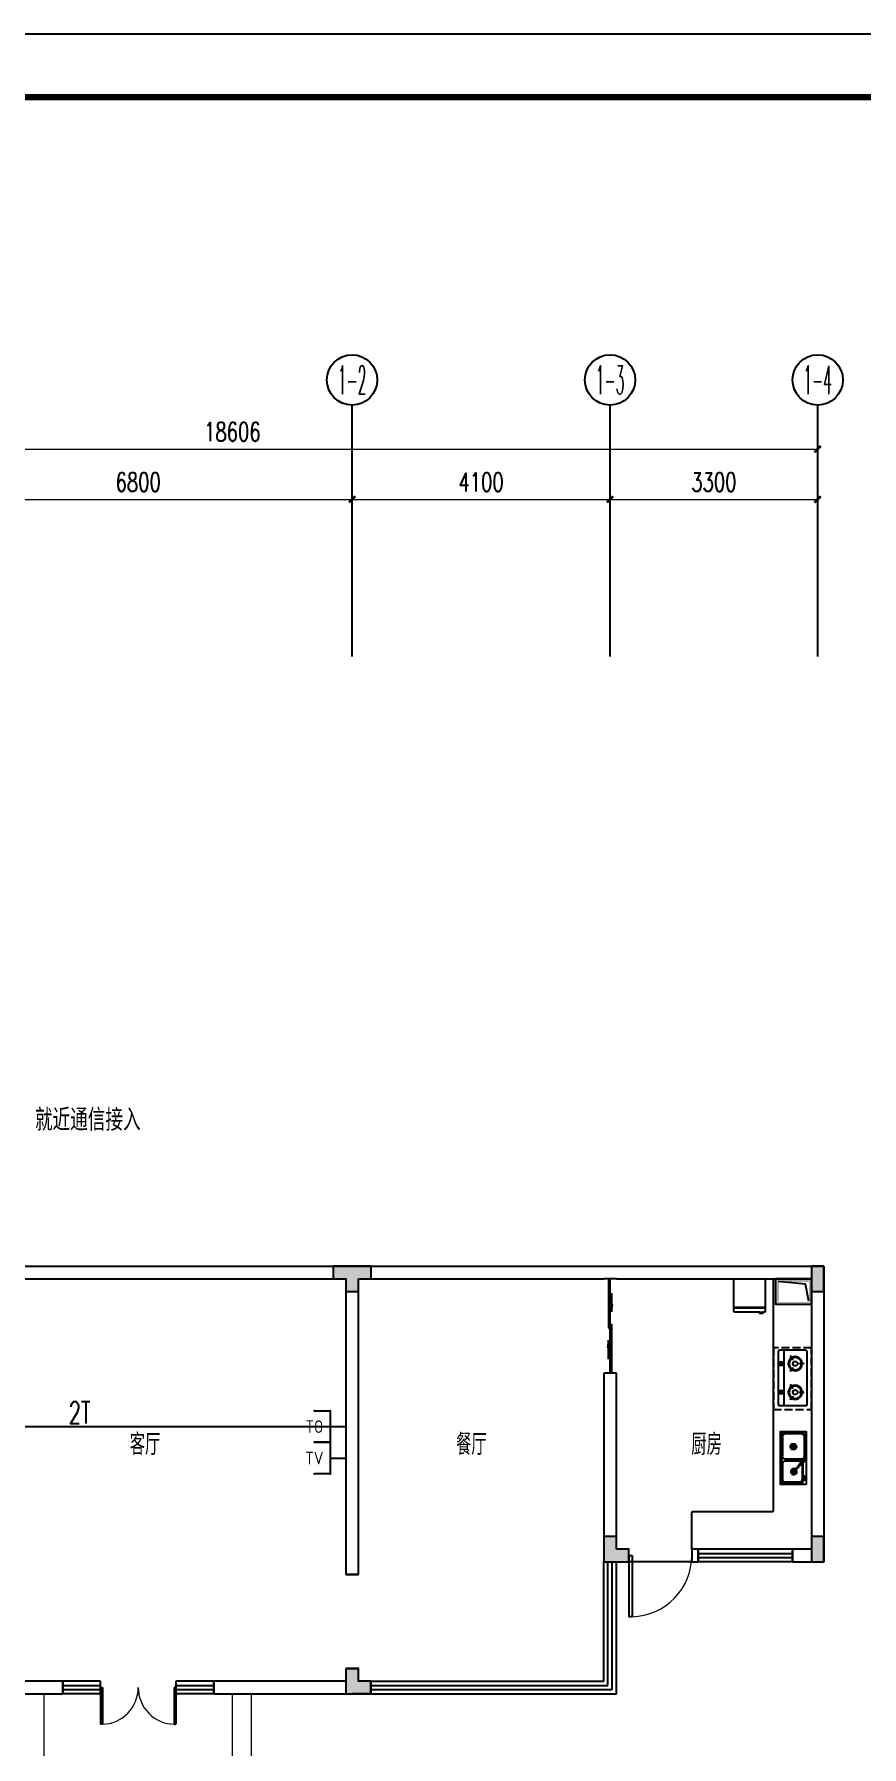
# Model space of a CAD drawing. Extents: x -7085 to 604621, y -1107727 to 606871.
# Drawn here: x 59215 to 72367, y 407083 to 434324 of the extents above; entities that cross this region are included whole.
import ezdxf
from ezdxf.enums import TextEntityAlignment as Align

# ---------------------------------------------------------------- set-up
doc = ezdxf.new("R2010")
doc.units = 0
doc.header["$LTSCALE"] = 1000
doc.header["$MEASUREMENT"] = 0
doc.linetypes.add('DASH', pattern=[0.35, 0.25, -0.1])
for name, color, linetype in [('A-DOOR', 141, 'Continuous'), ('A-FLOR-SPCL', 223, 'Continuous'), ('A-WALL-BRIC', 41, 'Continuous'), ('A-WALL-SURF', 253, 'Continuous'), ('AXIS', 3, 'Continuous'), ('AXIS_TEXT', 7, 'Continuous'), ('CURTWALL', 4, 'Continuous'), ('EQUIP-通讯', 3, 'Continuous'), ('G_COL_墙柱_', 4, 'Continuous'), ('PUB_DIM', 3, 'Continuous'), ('PUB_TEXT', 7, 'Continuous'), ('TEL_TEXT', 7, 'Continuous'), ('TEL_TITLE', 7, 'Continuous'), ('WIRE-通讯', 4, 'Continuous')]:
    doc.layers.add(name, color=color, linetype=linetype)
doc.layers.add('建筑底图', color=8, linetype='Continuous', lineweight=5)
doc.styles.add('_TCH_AXIS', font='COMPLEX', dxfattribs={"bigfont": 'GBCBIG'})
doc.styles.add('_TCH_DIM', font='SIMPLEX', dxfattribs={"bigfont": 'GBCBIG'})
doc.styles.add('_TCH_DIM_T3', font='SIMPLEX', dxfattribs={"width": 0.705882, "bigfont": 'GBCBIG'})
doc.styles.add('_TEL_ATTDEF', font='GBENOR', dxfattribs={"width": 0.8, "height": 3, "bigfont": 'GBCBIG'})
doc.styles.add('_TEL_DIM', font='SIMPLEX', dxfattribs={"width": 0.8, "height": 3.5, "bigfont": 'HZTXT'})
doc.styles.add('COMPLEX', font='COMPLEX')
doc.dimstyles.new('_TCH_ARCH&&100', dxfattribs={"dimtxt": 297.5, "dimasz": 100, "dimexe": 250, "dimexo": 300, "dimgap": 126.25, "dimtad": 1, "dimdec": 0, "dimzin": 0, "dimdsep": 46, "dimtxsty": '_TCH_DIM_T3', "dimblk": 'ARCHTICK', "dimcen": 0.09, "dimclrt": 7, "dimazin": 2, "dimtfac": 1, "dimtdec": 0, "dimtix": 1, "dimtmove": 2, "dimatfit": 3, "dimfxl": 0, "dimtolj": 1, "dimtzin": 0, "dimarcsym": 0})

# ---------------------------------------------------------------- blocks, each defined once
blk = doc.blocks.new('bingx')
at = {"layer": 'A-FLOR-SPCL', "color": 0}
for p, q in [((33935, 58839), (33435, 58839)), ((33435, 58839), (33435, 58323)), ((33935, 58323), (33935, 58839)), ((33935, 58387), (33435, 58387)), ((33935, 58377), (33435, 58377)), ((33451, 58308), (33473, 58308)), ((33527, 58308), (33473, 58308)), ((33473, 58308), (33473, 58289)), ((33527, 58308), (33919, 58308)), ((33527, 58289), (33527, 58308)), ((33473, 58289), (33527, 58289))]:
    blk.add_line(p, q, dxfattribs=at)
for centre, start_param, end_param in [((33451, 58323), 3.141593, 4.712389), ((33919, 58323), 4.712389, 6.283185)]:
    blk.add_ellipse(centre, major_axis=(16.1, 0), ratio=0.913255, start_param=start_param, end_param=end_param, dxfattribs=at)
blk = doc.blocks.new('$plan$00002790')
at = {"layer": 'A-FLOR-SPCL', "color": 0}
for p, q in [((-299, -224), (-347, -260)), ((-347, -260), (-339, -270)), ((-339, -270), (-291, -234)), ((-291, -234), (-299, -224)), ((-236, -115), (-236, -56)), ((-236, -56), (-223, -56)), ((-223, -115), (-236, -115)), ((-223, -56), (-223, -115)), ((-163, -234), (-155, -224)), ((-115, -270), (-163, -234)), ((-155, -224), (-107, -260)), ((-107, -260), (-115, -270)), ((155, -224), (107, -260)), ((107, -260), (115, -270)), ((115, -270), (163, -234)), ((163, -234), (155, -224)), ((223, -56), (223, -115)), ((236, -56), (223, -56)), ((223, -115), (236, -115)), ((236, -115), (236, -56)), ((291, -234), (299, -224)), ((339, -270), (291, -234)), ((299, -224), (347, -260)), ((347, -260), (339, -270)), ((-440, -372), (440, -372)), ((-232, -383), (-232, -442)), ((-232, -383), (-222, -383)), ((-232, -442), (-222, -442)), ((-222, -383), (-222, -442)), ((222, -383), (222, -442)), ((232, -383), (222, -383)), ((232, -442), (222, -442)), ((232, -383), (232, -442))]:
    blk.add_line(p, q, dxfattribs=at)
blk.add_lwpolyline([(-418, 0, 0.414184), (-440, -22), (-440, -438, 0.417398), (-418, -460), (418, -460, 0.411037), (440, -438), (440, -22, 0.417398), (418, 0)], format="xyb", close=True, dxfattribs=at)
for centre, major_axis, start_param, end_param in [((-227, -189), (-112, 0), -1.493739, 0.51036), ((-227, -189), (97.8, 0), 1.659116, 3.631487), ((-227, -189), (112, 0), 3.767861, 5.65693), ((-227, -189), (97.8, 0), 3.76446, 5.660331), ((-227, -189), (-112, 0), 2.631246, 4.673899), ((-227, -189), (-97.8, 0), 2.651711, 4.668282), ((227, -189), (112, 0), 1.609286, 3.651939), ((227, -189), (97.8, 0), 1.614903, 3.631474), ((227, -189), (-112, 0), 0.626255, 2.515324), ((227, -189), (-97.8, 0), 0.622854, 2.518725), ((227, -189), (112, 0), -0.51036, 1.493739), ((227, -189), (-97.8, 0), 2.651698, 4.624069), ((-227, -412), (-28.2, 0), -1.392339, 1.392339), ((-227, -412), (28.2, 0), -1.392339, 1.392339), ((227, -412), (-28.2, 0), -1.392339, 1.392339), ((227, -412), (28.2, 0), -1.392339, 1.392339)]:
    blk.add_ellipse(centre, major_axis=major_axis, ratio=0.9892, start_param=start_param, end_param=end_param, dxfattribs=at)
for centre in [(-227, -189), (227, -189)]:
    blk.add_ellipse(centre, major_axis=(36.6, 0), ratio=0.9892, dxfattribs=at)
blk = doc.blocks.new('A$C3F1816BB')
at = {"layer": 'A-FLOR-SPCL', "color": 0}
blk.add_lwpolyline([(400, 0), (0, 0), (0, 570), (400, 570)], close=True, dxfattribs=at)
blk.add_lwpolyline([(400, 0), (0, 0), (0, 570), (400, 570)], close=True, dxfattribs=at)
at = {"layer": 'A-FLOR-SPCL', "color": 0, "const_width": 3}
for points in [[(370, 30), (30, 30), (30, 540), (370, 540)], [(357, 43), (43, 43), (43, 527), (357, 527)]]:
    blk.add_lwpolyline(points, close=True, dxfattribs=at)
at = {"layer": 'A-FLOR-SPCL', "color": 0}
blk.add_lwpolyline([(357, 43), (85, 94), (43, 527)], dxfattribs=at)
blk = doc.blocks.new('$plan$00002764')
at = {"layer": 'A-FLOR-SPCL', "color": 0}
for p, q in [((-399, -34), (-399, -376)), ((-384, -77), (-384, -333)), ((-19, -15), (-380, -15)), ((-24, -30), (-337, -30)), ((-192, -205), (-218, -205)), ((-188, -197), (-207, -178)), ((-188, -213), (-207, -232)), ((-180, -194), (-180, -167)), ((-180, -216), (-180, -243)), ((-172, -197), (-153, -178)), ((-172, -213), (-153, -232)), ((-169, -205), (-142, -205)), ((14, -333), (14, -68)), ((49, -117), (49, -331)), ((57, -63), (140, -140)), ((62, -44), (153, -128)), ((73, -54), (380, -54)), ((97, -64), (336, -64)), ((140, -140), (166, -171)), ((153, -128), (179, -160)), ((205, -197), (178, -197)), ((209, -189), (189, -169)), ((209, -205), (189, -224)), ((217, -185), (217, -158)), ((217, -209), (217, -236)), ((225, -189), (245, -169)), ((225, -205), (245, -224)), ((229, -197), (256, -197)), ((384, -112), (384, -331)), ((399, -376), (399, -73)), ((-380, -395), (380, -395)), ((-337, -380), (-33, -380)), ((97, -380), (336, -380))]:
    blk.add_line(p, q, dxfattribs=at)
blk.add_lwpolyline([(420, 0), (420, -410), (-420, -410), (-420, 0)], close=True, dxfattribs=at)
for centre, radius in [((-180, -205), 47.4), ((-180, -205), 37.9), ((-180, -205), 11.4), ((-180, -205), 9.47), ((217, -197), 39), ((217, -197), 11.7), ((217, -197), 9.74), ((300, -33), 14.6), ((340, -33), 14.6), ((340, -33), 11.7)]:
    blk.add_circle(centre, radius, dxfattribs=at)
for centre, radius, start, end in [((-380, -34), 19.5, 90, 180), ((-337, -77), 47.4, 90, 180), ((-24, -68), 37.9, 0, 90), ((-19, -63), 47.9, 15.825, 90.3932), ((46, -45), 19.7, 193.8633, 246.4761), ((46, -41), 16.3, 320.1188, 229.3606), ((46, -41), 13.4, 0, 195.0902), ((97, -112), 48.7, 126.6201, 147.04), ((97, -112), 48.7, 90, 104.2362), ((172, -166), 8.77, 218.6453, 38.6453), ((217, -197), 48.7, 152.2868, 137.5954), ((336, -112), 48.7, 0, 90), ((380, -73), 19.5, 0, 90), ((-380, -376), 19.5, 180, 270), ((-337, -333), 47.4, 180, 270), ((-33, -333), 47.4, 270, 0), ((97, -331), 48.7, 180, 270), ((336, -331), 48.7, 270, 0), ((380, -376), 19.5, 270, 0)]:
    blk.add_arc(centre, radius, start, end, dxfattribs=at)
for points, knots in [([(33, -44), (34, -50), (38, -64), (47, -87), (43, -112), (52, -121), (54, -122)], [0, 0, 0, 0, 16.946905, 44.458897, 75.512378, 81.961033, 81.961033, 81.961033, 81.961033]), ([(59, -41), (59, -47), (58, -62), (54, -86), (63, -110), (55, -121), (54, -122)], [0, 0, 0, 0, 17.877382, 45.389375, 76.442856, 82.891511, 82.891511, 82.891511, 82.891511])]:
    blk.add_open_spline(points, degree=3, knots=knots, dxfattribs=at)
blk = doc.blocks.new('COL')
at = {"layer": 'A-WALL-SURF'}
for points in [[(-14, -141), (-168, -268), (-295, -114), (14, 141), (268, -168), (114, -295)], [(1903, -2150), (1712, -1918), (1558, -2046), (1808, -2350), (2203, -2350), (2203, -2150)], [(6162, -2350), (6162, -2550), (6362, -2550), (6362, -2150), (5962, -2150), (5962, -2350)], [(1739, -3679), (1784, -3383), (1586, -3353), (1527, -3738), (1775, -4038), (1929, -3911)], [(-4769, -3804), (-5078, -4059), (-4823, -4367), (-4669, -4240), (-4796, -4086), (-4642, -3959)], [(-2442, -6940), (-2288, -6813), (-2161, -6967), (-2315, -7094), (-2188, -7249), (-2342, -7376), (-2596, -7067)], [(4162, -8937), (4362, -8937), (4362, -9837), (4162, -9837)], [(-279, -9563), (-124, -9436), (-252, -9282), (-406, -9409), (-533, -9254), (-688, -9382), (-433, -9690)], [(6362, -10950), (6362, -10750), (6162, -10750), (6162, -11150), (6562, -11150), (6562, -10950)], [(13162, -11150), (13362, -11150), (13362, -10950), (12762, -10950), (12762, -11150), (12962, -11150), (12962, -11350), (13162, -11350)], [(20562, -10950), (20362, -10950), (20362, -11350), (20562, -11350)], [(1757, -12032), (1912, -11904), (1784, -11750), (1630, -11877), (1503, -11723), (1349, -11850), (1603, -12159)], [(17262, -15450), (17262, -15250), (17062, -15250), (17062, -15650), (17462, -15650), (17462, -15450)], [(20562, -15250), (20362, -15250), (20362, -15650), (20562, -15650)], [(6054, -17241), (5900, -17368), (6215, -17750), (6615, -17750), (6615, -17550), (6309, -17550)], [(12962, -17350), (12962, -17750), (13362, -17750), (13362, -17550), (13162, -17550), (13162, -17350)]]:
    blk.add_hatch(color=0, dxfattribs=at).paths.add_polyline_path(points)
at = {"layer": 'G_COL_墙柱_', "color": 0}
for points in [[(-14, -141), (-168, -268), (-295, -114), (14, 141), (268, -168), (114, -295), (-14, -141)], [(1739, -3679), (1784, -3383), (1586, -3353), (1527, -3738), (1775, -4038), (1929, -3911), (1739, -3679)]]:
    blk.add_lwpolyline(points, dxfattribs=at)
at = {"layer": 'G_COL_墙柱_', "color": 0, "extrusion": (0, 0, -1)}
blk.add_lwpolyline([(-1903, -2150), (-1712, -1918), (-1558, -2046), (-1808, -2350), (-2203, -2350), (-2203, -2150)], close=True, dxfattribs=at)
at = {"layer": 'G_COL_墙柱_', "color": 0}
for points in [[(6162, -2350), (6162, -2550), (6362, -2550), (6362, -2150), (5962, -2150), (5962, -2350)], [(-4769, -3804), (-5078, -4059), (-4823, -4367), (-4669, -4240), (-4796, -4086), (-4642, -3959)], [(-2442, -6940), (-2288, -6813), (-2161, -6967), (-2315, -7094), (-2188, -7249), (-2342, -7376), (-2596, -7067), (-2442, -6940)], [(4162, -8937), (4362, -8937), (4362, -9837), (4162, -9837)], [(-279, -9563), (-124, -9436), (-252, -9282), (-406, -9409), (-533, -9254), (-688, -9382), (-433, -9690), (-279, -9563)], [(6362, -10950), (6362, -10750), (6162, -10750), (6162, -11150), (6562, -11150), (6562, -10950)], [(13162, -11150), (13362, -11150), (13362, -10950), (12762, -10950), (12762, -11150), (12962, -11150), (12962, -11350), (13162, -11350)], [(20562, -10950), (20362, -10950), (20362, -11350), (20562, -11350)], [(1757, -12032), (1912, -11904), (1784, -11750), (1630, -11877), (1503, -11723), (1349, -11850), (1603, -12159), (1757, -12032)], [(17262, -15450), (17262, -15250), (17062, -15250), (17062, -15650), (17462, -15650), (17462, -15450)], [(20562, -15250), (20362, -15250), (20362, -15650), (20562, -15650)], [(6054, -17241), (5900, -17368), (6215, -17750), (6615, -17750), (6615, -17550), (6309, -17550)], [(12962, -17350), (12962, -17750), (13362, -17750), (13362, -17550), (13162, -17550), (13162, -17350)]]:
    blk.add_lwpolyline(points, close=True, dxfattribs=at)
blk = doc.blocks.new('_AXISO')
blk.add_circle((0, 0), 0.5)
at = {"layer": 'AXIS_TEXT', "style": 'COMPLEX', "width": 1.041667}
blk.add_attdef('A', text='', height=0.56, dxfattribs=at).set_placement((-0.25, -0.28), (0.25, -0.28), align=Align.FIT)
blk = doc.blocks.new('$DorLib2D$00000001')
at = {"color": 0}
for p, q in [((0.45, 0.975), (0.5, 0.975)), ((0.45, 0), (0.45, 0.975)), ((0.5, 0), (0.5, 0.975)), ((0.5, 0), (0.45, 0))]:
    blk.add_line(p, q, dxfattribs=at)
at = {"color": 0, "lineweight": 13}
blk.add_arc((0.475, 0), 0.975, 91.4693, 180, dxfattribs=at)
blk = doc.blocks.new('$WINLIB2D$00000001')
at = {"color": 0}
for points in [[(-0.5, 0.5), (-0.5, -0.5)], [(-0.5, 0.5), (0.5, 0.5)], [(0.5, -0.5), (0.5, 0.5)], [(0.5, 0.167), (-0.5, 0.167)], [(0.5, -0.167), (-0.5, -0.167)], [(-0.5, -0.5), (0.5, -0.5)]]:
    blk.add_lwpolyline(points, dxfattribs=at)
blk = doc.blocks.new('$DorLib2D$00000131')
at = {"color": 0, "linetype": 'Continuous'}
for p, q in [((0.15, 0.125), (0.232, 0.197)), ((0.232, 0.197), (0.232, 0.125)), ((-0.5, 0.125), (-0.5, 0)), ((0.019, 0.125), (-0.5, 0.125)), ((-0.5, 0), (0.019, 0)), ((-0.024, 0), (0.5, 0)), ((-0.024, -0.125), (-0.024, 0)), ((0.019, 0), (0.019, 0.125)), ((0.35, 0.125), (0.15, 0.125)), ((0.5, 0), (0.5, -0.125)), ((-0.35, -0.125), (-0.15, -0.125)), ((-0.232, -0.197), (-0.232, -0.125)), ((-0.15, -0.125), (-0.232, -0.197)), ((0.5, -0.125), (-0.024, -0.125))]:
    blk.add_line(p, q, dxfattribs=at)
blk = doc.blocks.new('$DorLib2D$00000002')
at = {"color": 0}
for p, q in [((-0.5, 0), (-0.5, 0.4875)), ((-0.475, 0.4875), (-0.5, 0.4875)), ((-0.475, 0), (-0.475, 0.4875)), ((0.475, 0), (0.475, 0.4875)), ((0.475, 0.4875), (0.5, 0.4875)), ((0.5, 0), (0.5, 0.4875)), ((-0.5, 0), (-0.475, 0)), ((0.5, 0), (0.475, 0))]:
    blk.add_line(p, q, dxfattribs=at)
at = {"color": 0, "lineweight": 13}
for centre, start, end in [((-0.4875, 0), 0, 88.53072), ((0.4875, 0), 91.46928, 180)]:
    blk.add_arc(centre, 0.4875, start, end, dxfattribs=at)
blk = doc.blocks.new('_ArchTick')
at = {"color": 0, "linetype": 'ByBlock', "const_width": 0.4}
blk.add_lwpolyline([(-0.5, -0.5), (0.5, 0.5)], dxfattribs=at)
blk = doc.blocks.new('*D1621')
at = {"layer": 'Defpoints', "color": 0}
for p in [(64267, 478457), (57467, 475957), (64267, 475957)]:
    blk.add_point(p, dxfattribs=at)
at = {"layer": 'PUB_DIM', "color": 0, "lineweight": -2}
for p, q in [((57467, 476257), (57467, 478707)), ((64267, 476257), (64267, 478707)), ((57467, 478457), (64267, 478457))]:
    blk.add_line(p, q, dxfattribs=at)
at = {"layer": 'PUB_DIM', "color": 0, "lineweight": -2, "xscale": 100, "yscale": 100, "zscale": 100, "rotation": 180}
blk.add_blockref('_ArchTick', (57467, 478457), dxfattribs=at)
at = {"layer": 'PUB_DIM', "color": 0, "lineweight": -2, "xscale": 100, "yscale": 100, "zscale": 100}
blk.add_blockref('_ArchTick', (64267, 478457), dxfattribs=at)
at = {"layer": 'PUB_DIM', "color": 7, "insert": (60867, 478732), "char_height": 297.5, "attachment_point": 5, "style": '_TCH_DIM_T3'}
blk.add_mtext('\\A1;6800', dxfattribs=at)
blk = doc.blocks.new('*D1622')
at = {"layer": 'Defpoints', "color": 0}
for p in [(68367, 478457), (64267, 475957), (68367, 475957)]:
    blk.add_point(p, dxfattribs=at)
at = {"layer": 'PUB_DIM', "color": 0, "lineweight": -2}
for p, q in [((64267, 476257), (64267, 478707)), ((68367, 476257), (68367, 478707)), ((64267, 478457), (68367, 478457))]:
    blk.add_line(p, q, dxfattribs=at)
at = {"layer": 'PUB_DIM', "color": 0, "lineweight": -2, "xscale": 100, "yscale": 100, "zscale": 100, "rotation": 180}
blk.add_blockref('_ArchTick', (64267, 478457), dxfattribs=at)
at = {"layer": 'PUB_DIM', "color": 0, "lineweight": -2, "xscale": 100, "yscale": 100, "zscale": 100}
blk.add_blockref('_ArchTick', (68367, 478457), dxfattribs=at)
at = {"layer": 'PUB_DIM', "color": 7, "insert": (66317, 478732), "char_height": 297.5, "attachment_point": 5, "style": '_TCH_DIM_T3'}
blk.add_mtext('\\A1;4100', dxfattribs=at)
blk = doc.blocks.new('*D1623')
at = {"layer": 'Defpoints', "color": 0}
for p in [(71667, 478457), (68367, 475957), (71667, 475957)]:
    blk.add_point(p, dxfattribs=at)
at = {"layer": 'PUB_DIM', "color": 0, "lineweight": -2}
for p, q in [((68367, 476257), (68367, 478707)), ((71667, 476257), (71667, 478707)), ((68367, 478457), (71667, 478457))]:
    blk.add_line(p, q, dxfattribs=at)
at = {"layer": 'PUB_DIM', "color": 0, "lineweight": -2, "xscale": 100, "yscale": 100, "zscale": 100, "rotation": 180}
blk.add_blockref('_ArchTick', (68367, 478457), dxfattribs=at)
at = {"layer": 'PUB_DIM', "color": 0, "lineweight": -2, "xscale": 100, "yscale": 100, "zscale": 100}
blk.add_blockref('_ArchTick', (71667, 478457), dxfattribs=at)
at = {"layer": 'PUB_DIM', "color": 7, "insert": (70017, 478732), "char_height": 297.5, "attachment_point": 5, "style": '_TCH_DIM_T3'}
blk.add_mtext('\\A1;3300', dxfattribs=at)
blk = doc.blocks.new('*D1624')
at = {"layer": 'Defpoints', "color": 0}
for p in [(71667, 479257), (53061, 475957), (71667, 475957)]:
    blk.add_point(p, dxfattribs=at)
at = {"layer": 'PUB_DIM', "color": 0, "lineweight": -2}
for p, q in [((53061, 476257), (53061, 479507)), ((71667, 476257), (71667, 479507)), ((53061, 479257), (71667, 479257))]:
    blk.add_line(p, q, dxfattribs=at)
at = {"layer": 'PUB_DIM', "color": 0, "lineweight": -2, "xscale": 100, "yscale": 100, "zscale": 100, "rotation": 180}
blk.add_blockref('_ArchTick', (53061, 479257), dxfattribs=at)
at = {"layer": 'PUB_DIM', "color": 0, "lineweight": -2, "xscale": 100, "yscale": 100, "zscale": 100}
blk.add_blockref('_ArchTick', (71667, 479257), dxfattribs=at)
at = {"layer": 'PUB_DIM', "color": 7, "insert": (62364, 479532), "char_height": 297.5, "attachment_point": 5, "style": '_TCH_DIM_T3'}
blk.add_mtext('\\A1;18606', dxfattribs=at)
blk = doc.blocks.new('$equip$00001847')
for p, q in [((-0.5, 0.499), (-0.5, 0.999)), ((0.5, 0.999), (0.5, 0.499)), ((0.5, 0.499), (-0.5, 0.499)), ((0, 0.5), (0, 0))]:
    blk.add_line(p, q)
for p in [(-0.5, 0.999), (0.5, 0.999), (-0.5, 0.499), (0, 0), (0.5, 0.499)]:
    blk.add_point(p)
at = {"color": 7, "style": '_TEL_DIM'}
blk.add_attdef('$TEXT$', text='', height=0.4, dxfattribs=at).set_placement((0, 0.999), align=Align.MIDDLE_CENTER)
at = {"color": 7, "style": '_TEL_DIM', "flags": 1}
blk.add_attdef('A', text='', height=0.00002, dxfattribs=at).set_placement((0, 0), align=Align.MIDDLE_CENTER)
blk = doc.blocks.new('$equip$00001802')
for p, q in [((-0.5, 0.499), (-0.5, 0.999)), ((0.5, 0.999), (0.5, 0.499)), ((0.5, 0.499), (-0.5, 0.499)), ((0, 0.5), (0, 0))]:
    blk.add_line(p, q)
for p in [(-0.5, 0.999), (0.5, 0.999), (-0.5, 0.499), (0, 0), (0.5, 0.499)]:
    blk.add_point(p)
at = {"color": 7, "style": '_TEL_DIM'}
blk.add_attdef('$TEXT$', text='', height=0.4, dxfattribs=at).set_placement((0, 0.999), align=Align.MIDDLE_CENTER)
at = {"color": 7, "style": '_TEL_DIM', "flags": 1}
blk.add_attdef('A', text='', height=0.00002, dxfattribs=at).set_placement((0, 0), align=Align.MIDDLE_CENTER)
blk = doc.blocks.new('1C')
at = {"color": 8}
for points in [[(69667.5, 461757.3), (71567.5, 461757.3), (71567.5, 466057.3), (68467.5, 466057.3)], [(59367.5, 459457.3), (59367.5, 458257.3), (62367.5, 458257.3), (62367.5, 459457.3)], [(62667.5, 458257.3), (62667.5, 459457.3)]]:
    blk.add_lwpolyline(points, dxfattribs=at)
at = {"layer": 'A-DOOR', "color": 8}
blk.add_line((69667.5, 461557.3), (68667.5, 461557.3), dxfattribs=at)
at = {"layer": 'A-DOOR', "color": 8, "linetype": 'DASH'}
for p, q in [((64367.5, 461357.3), (64167.5, 461357.3)), ((64167.5, 459857.3), (64367.5, 459857.3))]:
    blk.add_line(p, q, dxfattribs=at)
at = {"layer": 'A-FLOR-SPCL', "color": 8}
blk.add_lwpolyline([(69667.5, 461757.3), (69667.5, 462337.3, -0.4142136), (69687.5, 462357.3), (70947.5, 462357.3, 0.4142136), (70967.5, 462377.3), (70967.5, 466057.3), (70967.5, 466057.3)], format="xyb", dxfattribs=at)
at = {"layer": 'A-FLOR-SPCL', "color": 8, "linetype": 'DASH', "ltscale": 0.5}
blk.add_lwpolyline([(70967.5, 463979.3), (71567.5, 463979.3), (71567.5, 464959.3), (70967.5, 464959.3)], close=True, dxfattribs=at)
at = {"layer": 'A-WALL-BRIC', "color": 8}
for p, q in [((57567.5, 466257.3), (64267.5, 466257.3)), ((64267.5, 466257.3), (68367.5, 466257.3)), ((68367.5, 466257.3), (71767.5, 466257.3)), ((71767.5, 466257.3), (71767.5, 461557.3)), ((57367.5, 466057.3), (64167.5, 466057.3)), ((64167.5, 466057.3), (64167.5, 461357.3)), ((64367.5, 466057.3), (68267.5, 466057.3)), ((64367.5, 461357.3), (64367.5, 466057.3)), ((68467.5, 466057.3), (68267.5, 466057.3)), ((68467.5, 466057.3), (71567.5, 466057.3)), ((71567.5, 466057.3), (71567.5, 461757.3)), ((68467.5, 464557.3), (68267.5, 464557.3)), ((68267.5, 464557.3), (68267.5, 461557.3)), ((68467.5, 461757.3), (68467.5, 464557.3)), ((68667.5, 461757.3), (68467.5, 461757.3)), ((68667.5, 461557.3), (68667.5, 461757.3)), ((69767.5, 461757.3), (69667.5, 461757.3)), ((69667.5, 461757.3), (69667.5, 461557.3)), ((69767.5, 461557.3), (69767.5, 461757.3)), ((71567.5, 461757.3), (71267.5, 461757.3)), ((71267.5, 461757.3), (71267.5, 461557.3)), ((68267.5, 461557.3), (68667.5, 461557.3)), ((69667.5, 461557.3), (69767.5, 461557.3)), ((71267.5, 461557.3), (71767.5, 461557.3)), ((64167.5, 461357.3), (64367.5, 461357.3)), ((64367.5, 459857.3), (64167.5, 459857.3)), ((64167.5, 459857.3), (64167.5, 459657.3)), ((64367.5, 459657.3), (64367.5, 459857.3)), ((59667.5, 459657.3), (57514.6, 459657.3)), ((59667.5, 459457.3), (59667.5, 459657.3)), ((64167.5, 459657.3), (62067.5, 459657.3)), ((62067.5, 459657.3), (62067.5, 459457.3)), ((64567.5, 459657.3), (64367.5, 459657.3)), ((64567.5, 459457.3), (64567.5, 459657.3)), ((57420.3, 459457.3), (59667.5, 459457.3)), ((62067.5, 459457.3), (64267.5, 459457.3)), ((64567.5, 459457.3), (64267.5, 459457.3))]:
    blk.add_line(p, q, dxfattribs=at)
at = {"layer": 'AXIS', "color": 8}
for p, q in [((64267.5, 475957.3), (64267.5, 479957.3)), ((68367.5, 475957.3), (68367.5, 479957.3)), ((71667.5, 475957.3), (71667.5, 479957.3))]:
    blk.add_line(p, q, dxfattribs=at)
at = {"layer": 'CURTWALL', "color": 8}
for p, q in [((68267.5, 459657.3), (68267.5, 461557.3)), ((68334.2, 459590.6), (68334.2, 461557.3)), ((68400.8, 459524), (68400.8, 461557.3)), ((68467.5, 459457.3), (68467.5, 461557.3)), ((64567.5, 459657.3), (68267.5, 459657.3)), ((64567.5, 459590.6), (68334.2, 459590.6)), ((64567.5, 459524), (68400.8, 459524)), ((64567.5, 459457.3), (68467.5, 459457.3))]:
    blk.add_line(p, q, dxfattribs=at)
at = {"layer": 'A-DOOR', "color": 8, "zscale": 200}
for name, p, xscale, yscale, rotation in [('$DorLib2D$00000131', (68367.5, 465307.3), 1500, -200, 90), ('$WINLIB2D$00000001', (70517.5, 461657.3), 1500, 200, 180), ('$DorLib2D$00000001', (69167.5, 461657.3), 1000, 1000, 180), ('$WINLIB2D$00000001', (59967.5, 459557.3), 600, 200, 180), ('$DorLib2D$00000002', (60867.5, 459557.3), 1200, 1200, 180), ('$WINLIB2D$00000001', (61767.5, 459557.3), 600, 200, 180)]:
    blk.add_blockref(name, p, dxfattribs=dict(at, xscale=xscale, yscale=yscale, rotation=rotation))
at = {"layer": 'A-FLOR-SPCL', "color": 8, "linetype": 'Continuous', "xscale": -1}
for name, p, rotation in [('bingx', (104269.8, 407218.7), 359.9999999990642), ('A$C3F1816BB', (71567.5, 466057.3), 90)]:
    blk.add_blockref(name, p, dxfattribs=dict(at, rotation=rotation))
at = {"layer": 'A-FLOR-SPCL', "color": 8, "linetype": 'Continuous'}
for name, p, rotation in [('$plan$00002790', (71500.2, 464481.3), 270.0000000122282), ('$plan$00002764', (71485.8, 463208.2), 269.9985522702332)]:
    blk.add_blockref(name, p, dxfattribs=dict(at, rotation=rotation))
at = {"layer": 'AXIS', "color": 8}
ref = blk.add_blockref('_AXISO', (64267.5, 480357.3), dxfattribs=dict(at, xscale=800, yscale=800, zscale=800))
ref.add_attrib('A', '1-2', dxfattribs={"layer": 'AXIS_TEXT', "color": 8, "height": 452.55, "style": '_TCH_AXIS', "width": 0.381818}).set_placement((64041.2, 480131), (64493.8, 480131), align=Align.FIT)
ref = blk.add_blockref('_AXISO', (68367.5, 480357.3), dxfattribs=dict(at, xscale=800, yscale=800, zscale=800))
ref.add_attrib('A', '1-3', dxfattribs={"layer": 'AXIS_TEXT', "color": 8, "height": 452.55, "style": '_TCH_AXIS', "width": 0.381818}).set_placement((68141.2, 480131), (68593.8, 480131), align=Align.FIT)
ref = blk.add_blockref('_AXISO', (71667.5, 480357.3), dxfattribs=dict(at, xscale=800, yscale=800, zscale=800))
ref.add_attrib('A', '1-4', dxfattribs={"layer": 'AXIS_TEXT', "color": 8, "height": 452.55, "style": '_TCH_AXIS', "width": 0.368421}).set_placement((71441.2, 480131), (71893.8, 480131), align=Align.FIT)
at = {"layer": 'G_COL_墙柱_', "color": 8}
blk.add_blockref('COL', (51205.8, 477207), dxfattribs=at)
at = {"layer": 'PUB_TEXT', "color": 8, "style": '_TCH_DIM'}
for s, p in [('客厅', (60733.7, 463256)), ('餐厅', (65920.3, 463256)), ('厨房', (69658.1, 463256))]:
    blk.add_text(s, height=337.59, dxfattribs=at).set_placement(p)
at = {"layer": 'PUB_DIM', "color": 8}
for p1, p2, distance, picture, middle in [((53061.4, 475957.3), (71667.5, 475957.3), 3300, '*D1624', (62364.5, 479532.3)), ((57467.5, 475957.3), (64267.5, 475957.3), 2500, '*D1621', (60867.5, 478732.3)), ((64267.5, 475957.3), (68367.5, 475957.3), 2500, '*D1622', (66317.5, 478732.3)), ((68367.5, 475957.3), (71667.5, 475957.3), 2500, '*D1623', (70017.5, 478732.3))]:
    dim = blk.add_aligned_dim(p1=p1, p2=p2, distance=distance, dimstyle='_TCH_ARCH&&100', dxfattribs=at)
    dim.commit()
    dim.dimension.update_dxf_attribs({"geometry": picture, "text_midpoint": middle})

msp = doc.modelspace()

# ---------------------------------------------------------------- linework, layer by layer
at = {"layer": 'TEL_TITLE', "color": 4}
msp.add_lwpolyline([(33764.1, 392324.2), (93164.1, 392324.2), (93164.1, 434324.2), (33764.1, 434324.2)], close=True, dxfattribs=at)
at = {"layer": 'TEL_TITLE', "color": 4, "const_width": 100}
msp.add_lwpolyline([(36264.1, 393324.2), (92164.1, 393324.2), (92164.1, 433324.2), (36264.1, 433324.2)], close=True, dxfattribs=at)
at = {"layer": 'WIRE-通讯', "const_width": 35}
msp.add_lwpolyline([(57204, 412175.9), (63917.7, 412175.9)], dxfattribs=at)

# ---------------------------------------------------------------- block references
at = {"layer": 'EQUIP-通讯'}
ref = msp.add_blockref('$equip$00001847', (64167.5, 412175.9), dxfattribs=dict(at, xscale=500, yscale=500, zscale=500, rotation=90))
ref.add_attrib('$TEXT$', 'TO', dxfattribs={"layer": '0', "color": 7, "height": 200, "style": '_TEL_ATTDEF'}).set_placement((63668, 412175.9), align=Align.MIDDLE_CENTER)
ref = msp.add_blockref('$equip$00001802', (64167.5, 411675.9), dxfattribs=dict(at, xscale=500, yscale=500, zscale=500, rotation=90))
ref.add_attrib('$TEXT$', 'TV', dxfattribs={"layer": '0', "color": 7, "height": 200, "style": '_TEL_ATTDEF'}).set_placement((63668, 411675.9), align=Align.MIDDLE_CENTER)
at = {"layer": '建筑底图'}
msp.add_blockref('1C', (0, -51531.4), dxfattribs=at)

# ---------------------------------------------------------------- texts
at = {"layer": 'TEL_TEXT', "style": '_TEL_DIM'}
for s, width, p in [('就近通信接入', 0.8, (59226.1, 416880.9)), ('2T', 0.64, (59764.4, 412222.8))]:
    msp.add_text(s, height=350, dxfattribs=dict(at, width=width)).set_placement(p)

doc.saveas('drawing.dxf')
